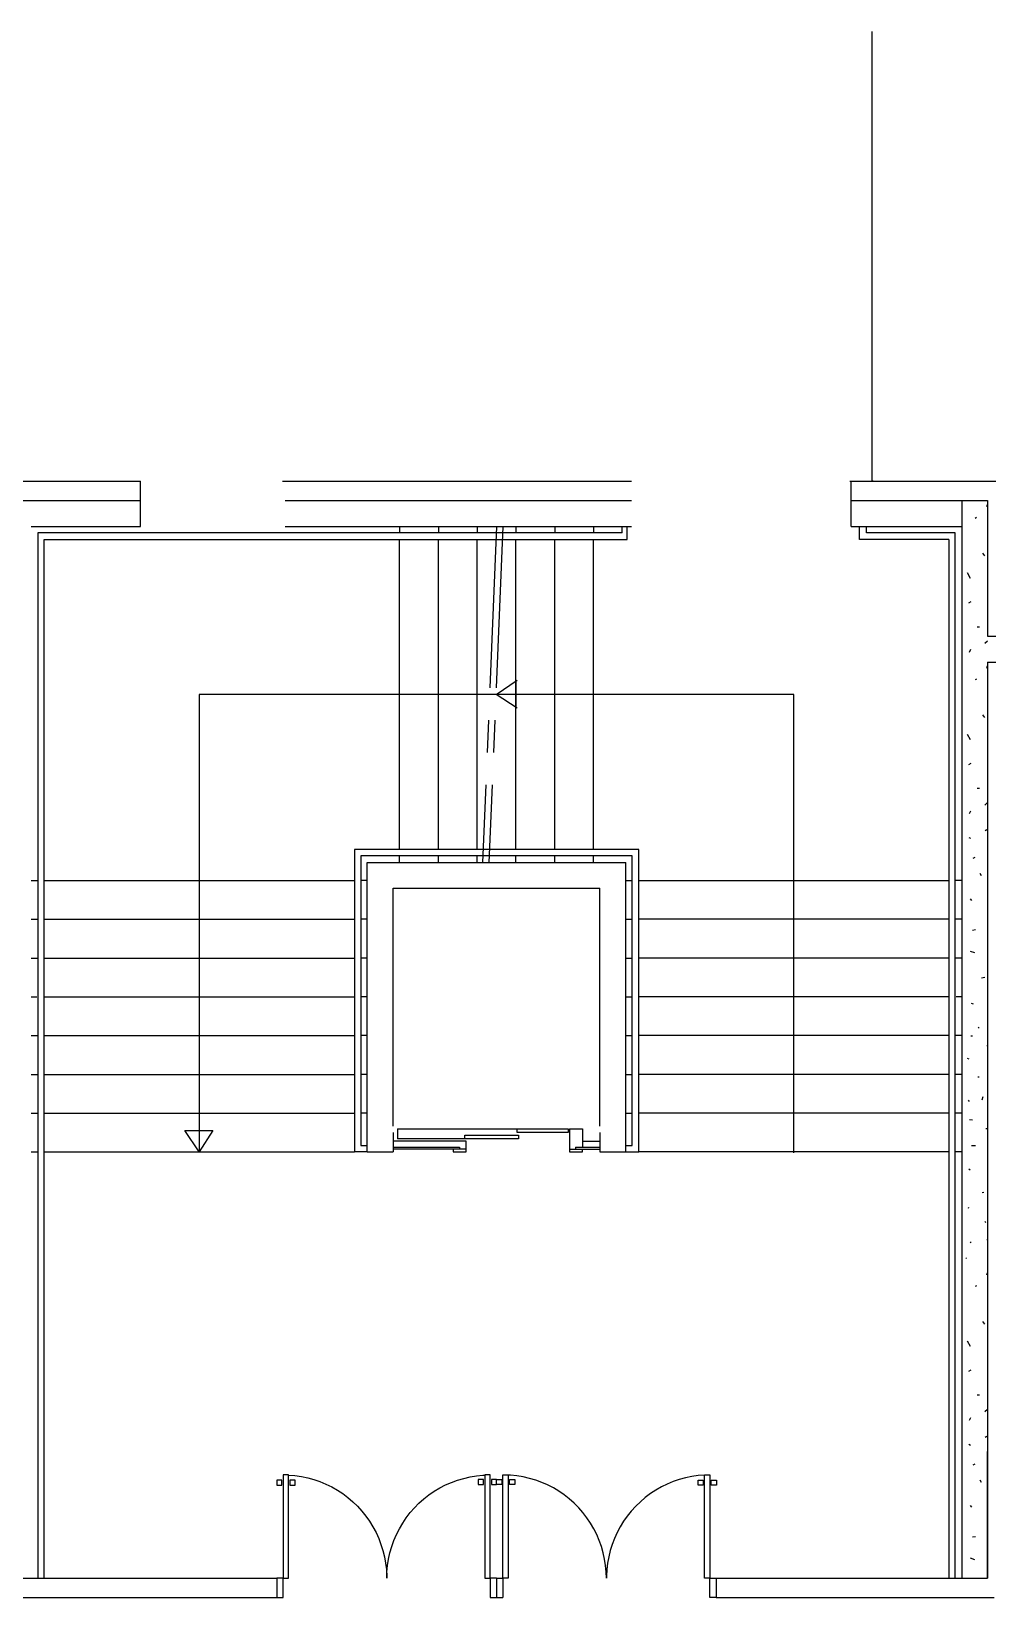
# Model space of a CAD drawing. Extents: x 7 to 80.8, y 22 to 73.9.
# Drawn here: x 36.26 to 43.66, y 56.44 to 68.56 of the extents above; entities that cross this region are included whole.
import ezdxf

# ---------------------------------------------------------------- set-up
doc = ezdxf.new("R2010")
doc.units = 0
doc.header["$MEASUREMENT"] = 0
doc.linetypes.add('DASHDOT', pattern=[2, 1.25, -0.25, 0.25, -0.25])
for name, color, linetype in [('Doors', 7, 'CONTINUOUS'), ('Stairs', 7, 'CONTINUOUS'), ('Walls', 7, 'CONTINUOUS')]:
    doc.layers.add(name, color=color, linetype=linetype)

msp = doc.modelspace()

# ---------------------------------------------------------------- linework, layer by layer
at = {"layer": 'Doors', "color": 1}
msp.add_line((42.774, 65.082), (42.764, 65.082), dxfattribs=at)
at = {"layer": 'Doors', "color": 4}
for p, q in [((39.9, 57.317), (39.86, 57.317)), ((39.809, 56.442), (39.909, 56.442))]:
    msp.add_line(p, q, dxfattribs=at)
at = {"layer": 'Doors', "color": 2}
for p, q in [((38.159, 56.592), (38.159, 56.442)), ((39.859, 56.592), (39.859, 56.442)), ((41.559, 56.592), (41.559, 56.442))]:
    msp.add_line(p, q, dxfattribs=at)
at = {"layer": 'Doors', "color": 4}
for points in [[(38.159, 57.312), (38.199, 57.312), (38.199, 57.352), (38.159, 57.352), (38.159, 57.312)], [(38.209, 56.592), (38.249, 56.592), (38.249, 57.392), (38.209, 57.392), (38.209, 56.592)], [(38.26, 57.312), (38.3, 57.312), (38.3, 57.352), (38.26, 57.352), (38.26, 57.312)], [(39.718, 57.317), (39.758, 57.317), (39.758, 57.357), (39.718, 57.357), (39.718, 57.317)], [(39.769, 56.592), (39.809, 56.592), (39.809, 57.392), (39.769, 57.392), (39.769, 56.592)], [(39.819, 57.317), (39.859, 57.317), (39.859, 57.357), (39.819, 57.357), (39.819, 57.317)], [(39.949, 56.592), (39.909, 56.592), (39.909, 57.392), (39.949, 57.392), (39.949, 56.592)], [(40, 57.317), (39.96, 57.317), (39.96, 57.357), (40, 57.357), (40, 57.317)], [(41.459, 57.312), (41.419, 57.312), (41.419, 57.352), (41.459, 57.352), (41.459, 57.312)], [(41.509, 56.592), (41.469, 56.592), (41.469, 57.392), (41.509, 57.392), (41.509, 56.592)], [(41.56, 57.312), (41.52, 57.312), (41.52, 57.352), (41.56, 57.352), (41.56, 57.312)]]:
    msp.add_lwpolyline(points, close=True, dxfattribs=at)
for points in [[(38.249, 57.391), (38.299, 57.387), (38.349, 57.38), (38.398, 57.369), (38.446, 57.356), (38.493, 57.34), (38.539, 57.321), (38.584, 57.299), (38.628, 57.274), (38.669, 57.247), (38.709, 57.217), (38.747, 57.184), (38.783, 57.149), (38.817, 57.112), (38.848, 57.073), (38.877, 57.033), (38.903, 56.99), (38.927, 56.946), (38.948, 56.9), (38.965, 56.854), (38.98, 56.806), (38.992, 56.757), (39.001, 56.708), (39.007, 56.659), (39.009, 56.609), (39.009, 56.592)], [(39.009, 56.592), (39.011, 56.642), (39.016, 56.692), (39.023, 56.741), (39.034, 56.79), (39.048, 56.838), (39.065, 56.885), (39.085, 56.931), (39.107, 56.975), (39.133, 57.019), (39.161, 57.06), (39.191, 57.1), (39.224, 57.137), (39.259, 57.173), (39.297, 57.206), (39.336, 57.237), (39.377, 57.265), (39.42, 57.291), (39.464, 57.314), (39.51, 57.334), (39.557, 57.351), (39.605, 57.365), (39.654, 57.377), (39.703, 57.385), (39.753, 57.39), (39.769, 57.391)], [(39.86, 57.357), (39.9, 57.357), (39.9, 57.317)], [(40.709, 56.592), (40.708, 56.642), (40.703, 56.692), (40.695, 56.741), (40.685, 56.79), (40.671, 56.838), (40.654, 56.885), (40.634, 56.931), (40.612, 56.975), (40.586, 57.019), (40.558, 57.06), (40.528, 57.1), (40.495, 57.137), (40.46, 57.173), (40.422, 57.206), (40.383, 57.237), (40.342, 57.265), (40.299, 57.291), (40.254, 57.314), (40.209, 57.334), (40.162, 57.351), (40.114, 57.365), (40.065, 57.377), (40.016, 57.385), (39.966, 57.39), (39.949, 57.391)], [(41.469, 57.391), (41.42, 57.387), (41.37, 57.38), (41.321, 57.369), (41.273, 57.356), (41.226, 57.34), (41.18, 57.321), (41.135, 57.299), (41.091, 57.274), (41.05, 57.247), (41.01, 57.217), (40.972, 57.184), (40.936, 57.149), (40.902, 57.112), (40.871, 57.073), (40.842, 57.033), (40.816, 56.99), (40.792, 56.946), (40.771, 56.9), (40.753, 56.854), (40.739, 56.806), (40.727, 56.757), (40.718, 56.708), (40.712, 56.659), (40.71, 56.609), (40.709, 56.592)], [(38.159, 56.442), (38.209, 56.442), (38.209, 56.592), (38.159, 56.592)], [(39.859, 56.592), (39.809, 56.592), (39.809, 56.442)], [(39.859, 56.592), (39.909, 56.592), (39.909, 56.442)], [(41.559, 56.442), (41.509, 56.442), (41.509, 56.592), (41.559, 56.592)]]:
    msp.add_lwpolyline(points, dxfattribs=at)
at = {"layer": 'Stairs', "color": 1}
for p in [(42.764, 68.564), (42.774, 65.082)]:
    msp.add_line(p, (42.764, 65.082), dxfattribs=at)
at = {"layer": 'Stairs', "color": 4}
for p, q in [((39.109, 64.732), (39.109, 64.685)), ((39.109, 62.232), (39.109, 64.631)), ((39.409, 64.732), (39.409, 64.685)), ((39.409, 62.232), (39.409, 64.632)), ((39.709, 64.732), (39.709, 64.685)), ((39.709, 62.232), (39.709, 64.632)), ((40.009, 64.732), (40.009, 64.685)), ((40.009, 62.232), (40.009, 64.633)), ((40.309, 64.732), (40.309, 64.685)), ((40.309, 62.232), (40.309, 64.634)), ((40.609, 64.732), (40.609, 64.685)), ((40.609, 62.232), (40.609, 64.634)), ((39.109, 62.132), (39.109, 62.182)), ((39.409, 62.132), (39.409, 62.182)), ((39.709, 62.132), (39.709, 62.182)), ((40.009, 62.132), (40.009, 62.182)), ((40.309, 62.132), (40.309, 62.182)), ((40.609, 62.132), (40.609, 62.182)), ((36.259, 61.992), (36.309, 61.992)), ((36.359, 61.992), (38.759, 61.992)), ((38.859, 61.992), (38.809, 61.992)), ((40.859, 61.992), (40.909, 61.992)), ((40.959, 61.992), (43.359, 61.992)), ((43.459, 61.992), (43.409, 61.992)), ((36.259, 61.692), (36.309, 61.692)), ((36.359, 61.692), (38.759, 61.692)), ((38.859, 61.692), (38.809, 61.692)), ((40.859, 61.692), (40.909, 61.692)), ((43.359, 61.692), (40.959, 61.692)), ((43.459, 61.692), (43.409, 61.692)), ((36.259, 61.392), (36.309, 61.392)), ((36.359, 61.392), (38.759, 61.392)), ((38.859, 61.392), (38.809, 61.392)), ((40.859, 61.392), (40.909, 61.392)), ((43.359, 61.392), (40.959, 61.392)), ((43.459, 61.392), (43.409, 61.392)), ((36.259, 61.092), (36.303, 61.092)), ((36.359, 61.092), (38.759, 61.092)), ((38.859, 61.092), (38.809, 61.092)), ((40.859, 61.092), (40.909, 61.092)), ((43.359, 61.092), (40.959, 61.092)), ((43.459, 61.092), (43.416, 61.092)), ((36.259, 60.792), (36.309, 60.792)), ((36.359, 60.792), (38.759, 60.792)), ((38.859, 60.792), (38.809, 60.792)), ((40.859, 60.792), (40.909, 60.792)), ((43.359, 60.792), (40.959, 60.792)), ((43.459, 60.792), (43.409, 60.792)), ((36.259, 60.492), (36.309, 60.492)), ((36.359, 60.492), (38.759, 60.492)), ((38.859, 60.492), (38.809, 60.492)), ((40.859, 60.492), (40.909, 60.492)), ((43.359, 60.492), (40.959, 60.492)), ((43.459, 60.492), (43.409, 60.492)), ((36.259, 60.192), (36.309, 60.192)), ((36.359, 60.192), (38.759, 60.192)), ((38.859, 60.192), (38.809, 60.192)), ((40.859, 60.192), (40.909, 60.192)), ((43.359, 60.192), (40.959, 60.192)), ((43.459, 60.192), (43.409, 60.192)), ((36.259, 59.892), (36.309, 59.892)), ((36.359, 59.892), (38.759, 59.892)), ((43.359, 59.892), (40.959, 59.892)), ((43.459, 59.892), (43.409, 59.892))]:
    msp.add_line(p, q, dxfattribs=at)
at = {"layer": 'Stairs', "color": 8, "linetype": 'DASHDOT'}
for p, q in [((39.859, 64.732), (39.75, 62.132)), ((39.909, 64.732), (39.8, 62.132))]:
    msp.add_line(p, q, dxfattribs=at)
at = {"layer": 'Stairs', "color": 8}
for p, q in [((40.831, 64.682), (40.831, 64.732)), ((40.871, 64.632), (40.871, 64.732)), ((42.667, 64.63), (42.667, 64.732)), ((43.359, 64.63), (42.667, 64.63)), ((42.723, 64.682), (42.723, 64.732)), ((43.409, 64.682), (42.723, 64.682)), ((43.359, 64.63), (43.359, 56.592)), ((43.409, 56.592), (43.409, 64.682)), ((39.855, 63.432), (40.019, 63.543)), ((40.009, 63.543), (40.009, 63.326)), ((40.019, 63.326), (39.855, 63.432)), ((40.909, 59.942), (40.909, 62.182)), ((38.859, 59.892), (38.759, 59.892)), ((38.809, 59.942), (38.859, 59.942)), ((40.859, 59.942), (40.909, 59.942)), ((40.859, 59.892), (40.959, 59.892))]:
    msp.add_line(p, q, dxfattribs=at)
for points in [[(40.831, 64.682), (36.309, 64.682), (36.309, 56.592)], [(36.359, 56.592), (36.359, 64.632), (40.871, 64.632)], [(42.159, 59.884), (42.159, 63.432), (37.559, 63.432), (37.559, 59.892)], [(40.959, 59.892), (40.959, 62.232), (38.759, 62.232), (38.759, 59.892)], [(40.909, 62.182), (38.809, 62.182), (38.809, 59.942)]]:
    msp.add_lwpolyline(points, dxfattribs=at)
msp.add_lwpolyline([(37.559, 59.892), (37.448, 60.057), (37.665, 60.057), (37.559, 59.892)], close=True, dxfattribs=at)
at = {"layer": 'Walls', "color": 2}
for p, q in [((35.909, 65.082), (37.104, 65.082)), ((37.104, 64.932), (37.104, 65.082)), ((38.204, 65.082), (40.904, 65.082)), ((42.604, 65.082), (43.809, 65.082)), ((42.604, 64.932), (42.604, 65.082)), ((36.059, 64.932), (37.104, 64.932)), ((38.224, 64.932), (40.904, 64.932)), ((42.604, 64.932), (43.659, 64.932)), ((43.459, 64.932), (43.659, 64.932)), ((43.459, 64.932), (43.459, 56.592)), ((43.659, 64.932), (43.659, 63.882)), ((43.659, 63.882), (45.059, 63.882)), ((43.659, 63.682), (45.059, 63.682)), ((43.659, 63.682), (43.659, 56.592)), ((38.859, 62.132), (40.859, 62.132)), ((38.859, 59.892), (38.859, 62.132)), ((40.859, 59.892), (40.859, 62.132)), ((39.059, 61.932), (40.659, 61.932)), ((39.059, 60.092), (39.059, 61.932)), ((40.659, 60.092), (40.659, 61.932)), ((39.059, 60.041), (39.059, 59.892)), ((40.659, 60.041), (40.659, 59.892)), ((38.859, 59.892), (39.059, 59.892)), ((40.659, 59.892), (40.859, 59.892)), ((43.659, 56.592), (43.659, 57.572)), ((36.059, 56.592), (38.159, 56.592)), ((41.559, 56.592), (43.659, 56.592)), ((43.459, 56.592), (43.659, 56.592)), ((36.009, 56.442), (38.159, 56.442)), ((41.559, 56.442), (43.709, 56.442))]:
    msp.add_line(p, q, dxfattribs=at)
at = {"layer": 'Walls', "color": 13}
for p, q in [((42.594, 65.082), (42.604, 65.082)), ((37.104, 64.732), (37.104, 64.932)), ((42.604, 64.732), (42.604, 64.932)), ((36.259, 64.732), (37.104, 64.732)), ((38.224, 64.732), (40.904, 64.732)), ((42.604, 64.732), (43.459, 64.732))]:
    msp.add_line(p, q, dxfattribs=at)
at = {"layer": 'Walls', "color": 1}
for p, q in [((43.655, 64.9), (43.65, 64.883)), ((43.573, 64.801), (43.562, 64.795)), ((43.638, 64.504), (43.621, 64.525)), ((43.501, 64.375), (43.525, 64.333)), ((43.514, 64.14), (43.531, 64.151)), ((43.597, 63.953), (43.577, 63.954)), ((43.527, 63.78), (43.517, 63.758)), ((43.658, 63.845), (43.638, 63.826)), ((43.655, 63.65), (43.65, 63.633)), ((43.573, 63.551), (43.562, 63.545)), ((43.638, 63.254), (43.621, 63.275)), ((43.501, 63.125), (43.525, 63.083)), ((43.514, 62.89), (43.531, 62.901)), ((43.597, 62.703), (43.577, 62.704)), ((43.658, 62.595), (43.638, 62.576)), ((43.527, 62.53), (43.517, 62.508)), ((43.513, 62.324), (43.527, 62.319)), ((43.641, 62.38), (43.653, 62.388)), ((43.559, 62.17), (43.545, 62.163)), ((43.598, 62.048), (43.609, 62.031)), ((43.525, 61.85), (43.534, 61.838)), ((43.566, 61.61), (43.542, 61.604)), ((43.523, 61.446), (43.558, 61.434)), ((43.637, 61.241), (43.613, 61.236)), ((43.531, 61.043), (43.546, 61.037)), ((43.657, 60.996), (43.659, 60.989)), ((43.585, 60.857), (43.594, 60.852)), ((43.541, 60.788), (43.529, 60.788)), ((43.502, 60.616), (43.514, 60.611)), ((43.659, 60.716), (43.653, 60.709)), ((43.583, 60.472), (43.594, 60.472)), ((43.509, 60.292), (43.517, 60.283)), ((43.621, 60.319), (43.614, 60.291)), ((43.518, 60.143), (43.543, 60.14)), ((39.092, 60.071), (40.414, 60.071)), ((39.092, 60.071), (39.092, 59.992)), ((39.614, 60.022), (40.029, 60.022)), ((39.614, 59.992), (39.614, 60.022)), ((40.019, 60.041), (40.019, 60.071)), ((40.414, 60.041), (40.019, 60.041)), ((40.414, 60.071), (40.414, 60.041)), ((40.424, 60.071), (40.424, 59.892)), ((40.424, 60.071), (40.524, 60.071)), ((40.524, 60.071), (40.524, 59.929)), ((43.646, 60.072), (43.657, 60.072)), ((39.624, 59.976), (39.059, 59.976)), ((39.059, 59.929), (39.572, 59.929)), ((39.624, 59.912), (39.059, 59.912)), ((39.524, 59.912), (39.524, 59.892)), ((39.524, 59.892), (39.624, 59.892)), ((39.572, 59.929), (39.572, 59.912)), ((39.624, 59.892), (39.624, 59.976)), ((40.424, 59.912), (40.659, 59.912)), ((40.424, 59.892), (40.524, 59.892)), ((40.469, 59.929), (40.659, 59.929)), ((40.469, 59.929), (40.469, 59.912)), ((40.524, 59.976), (40.659, 59.976)), ((40.524, 59.892), (40.524, 59.912)), ((43.565, 59.94), (43.535, 59.939)), ((43.514, 59.761), (43.525, 59.754)), ((43.63, 59.577), (43.618, 59.574)), ((43.505, 59.461), (43.513, 59.46)), ((43.638, 59.354), (43.646, 59.346)), ((43.533, 59.193), (43.523, 59.188)), ((43.658, 59.214), (43.653, 59.209)), ((43.491, 59.073), (43.495, 59.068)), ((43.655, 58.954), (43.65, 58.937)), ((43.573, 58.856), (43.562, 58.849)), ((43.638, 58.558), (43.621, 58.58)), ((43.501, 58.429), (43.525, 58.388)), ((43.514, 58.194), (43.531, 58.205)), ((43.597, 58.008), (43.577, 58.009)), ((43.527, 57.834), (43.517, 57.813)), ((43.658, 57.899), (43.638, 57.881)), ((43.513, 57.629), (43.527, 57.623)), ((43.641, 57.685), (43.653, 57.693)), ((43.559, 57.474), (43.545, 57.467)), ((43.598, 57.353), (43.609, 57.335)), ((43.525, 57.154), (43.534, 57.142)), ((43.566, 56.914), (43.542, 56.909)), ((43.523, 56.75), (43.558, 56.738))]:
    msp.add_line(p, q, dxfattribs=at)
msp.add_lwpolyline([(40.029, 60.022), (40.029, 59.992), (39.092, 59.992)], dxfattribs=at)

doc.saveas('drawing.dxf')
